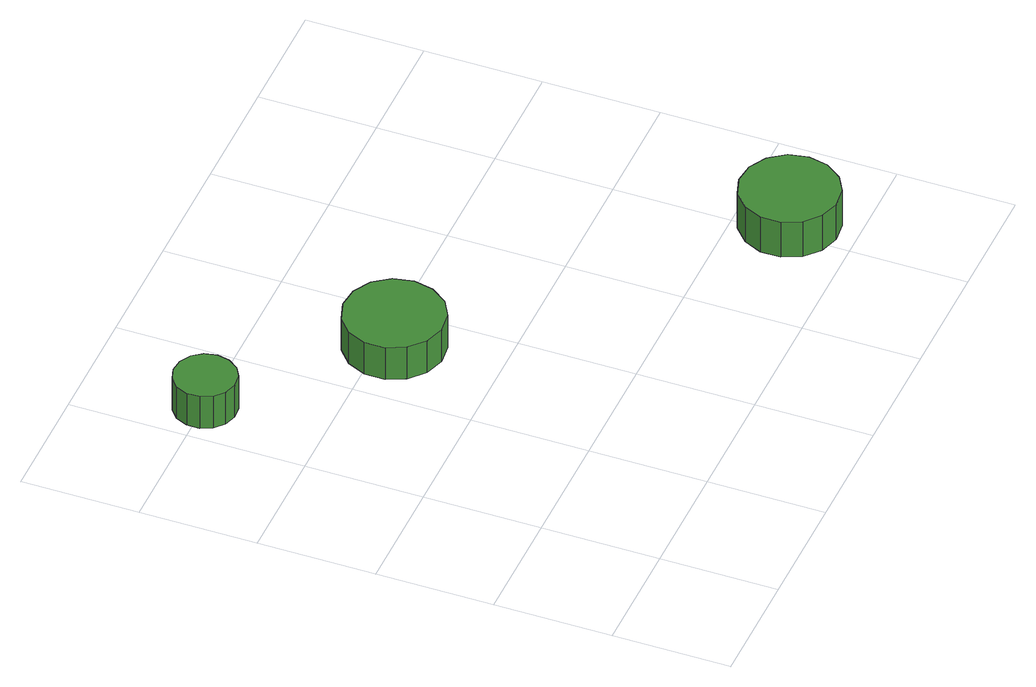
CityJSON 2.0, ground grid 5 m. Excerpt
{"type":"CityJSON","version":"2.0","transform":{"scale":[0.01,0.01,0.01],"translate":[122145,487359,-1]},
"CityObjects":{
"tree1":{"type":"SolitaryVegetationObject","attributes":{"function":"something"},"geometry":[{"type":"MultiSurface","lod":"1","boundaries":[[[0,1,2,3,4,5,6,7,8,9,10,11,12,13,14]],[[15,16,17,18,19,20,21,22,23,24,25,26,27,28,29]],[[0,29,28,1]],[[1,28,27,2]],[[2,27,26,3]],[[3,26,25,4]],[[4,25,24,5]],[[5,24,23,6]],[[6,23,22,7]],[[7,22,21,8]],[[8,21,20,9]],[[9,20,19,10]],[[10,19,18,11]],[[11,18,17,12]],[[12,17,16,13]],[[13,16,15,14]],[[14,15,29,0]]]}]},
"tree2":{"type":"SolitaryVegetationObject","attributes":{"function":"something"},"geometry":[{"type":"MultiSurface","lod":"1","boundaries":[[[30,31,32,33,34,35,36,37,38,39,40,41,42,43,44]],[[45,46,47,48,49,50,51,52,53,54,55,56,57,58,59]],[[30,59,58,31]],[[31,58,57,32]],[[32,57,56,33]],[[33,56,55,34]],[[34,55,54,35]],[[35,54,53,36]],[[36,53,52,37]],[[37,52,51,38]],[[38,51,50,39]],[[39,50,49,40]],[[40,49,48,41]],[[41,48,47,42]],[[42,47,46,43]],[[43,46,45,44]],[[44,45,59,30]]]}]},
"tree3":{"type":"SolitaryVegetationObject","attributes":{"function":"something"},"geometry":[{"type":"MultiSurface","lod":"1","boundaries":[[[60,61,62,63,64,65,66,67,68,69,70,71,72,73,74]],[[75,76,77,78,79,80,81,82,83,84,85,86,87,88,89]],[[60,89,88,61]],[[61,88,87,62]],[[62,87,86,63]],[[63,86,85,64]],[[64,85,84,65]],[[65,84,83,66]],[[66,83,82,67]],[[67,82,81,68]],[[68,81,80,69]],[[69,80,79,70]],[[70,79,78,71]],[[71,78,77,72]],[[72,77,76,73]],[[73,76,75,74]],[[74,75,89,60]]]}]}
},
"vertices":[
[320,1997,240],[309,2050,240],[277,2094,240],[230,2121,240],[175,2127,240],[123,2110,240],[83,2074,240],[61,2024,240],[61,1969,240],[83,1920,240],[123,1883,240],[175,1866,240],[230,1872,240],[277,1899,240],[309,1943,240],[309,1943,77],[277,1899,77],[230,1872,77],[175,1866,77],[123,1883,77],[83,1920,77],[61,1969,77],[61,2024,77],[83,2074,77],[123,2110,77],[175,2127,77],[230,2121,77],[277,2094,77],[309,2050,77],[320,1997,77],
[1022,1447,240],[1004,1533,240],[953,1604,240],[877,1647,240],[790,1656,240],[707,1629,240],[642,1571,240],[606,1491,240],[606,1404,240],[642,1324,240],[707,1265,240],[790,1238,240],[877,1247,240],[953,1291,240],[1004,1362,240],[1004,1362,77],[953,1291,77],[877,1247,77],[790,1238,77],[707,1265,77],[642,1324,77],[606,1404,77],[606,1491,77],[642,1571,77],[707,1629,77],[790,1656,77],[877,1647,77],[953,1604,77],[1004,1533,77],[1022,1447,77],
[2277,282,256],[2260,366,256],[2209,435,256],[2135,478,256],[2049,487,256],[1968,461,256],[1904,403,256],[1869,325,256],[1869,239,256],[1904,160,256],[1968,103,256],[2049,76,256],[2135,85,256],[2209,128,256],[2260,198,256],[2260,198,77],[2209,128,77],[2135,85,77],[2049,76,77],[1968,103,77],[1904,160,77],[1869,239,77],[1869,325,77],[1904,403,77],[1968,461,77],[2049,487,77],[2135,478,77],[2209,435,77],[2260,366,77],[2277,282,77]
]}
